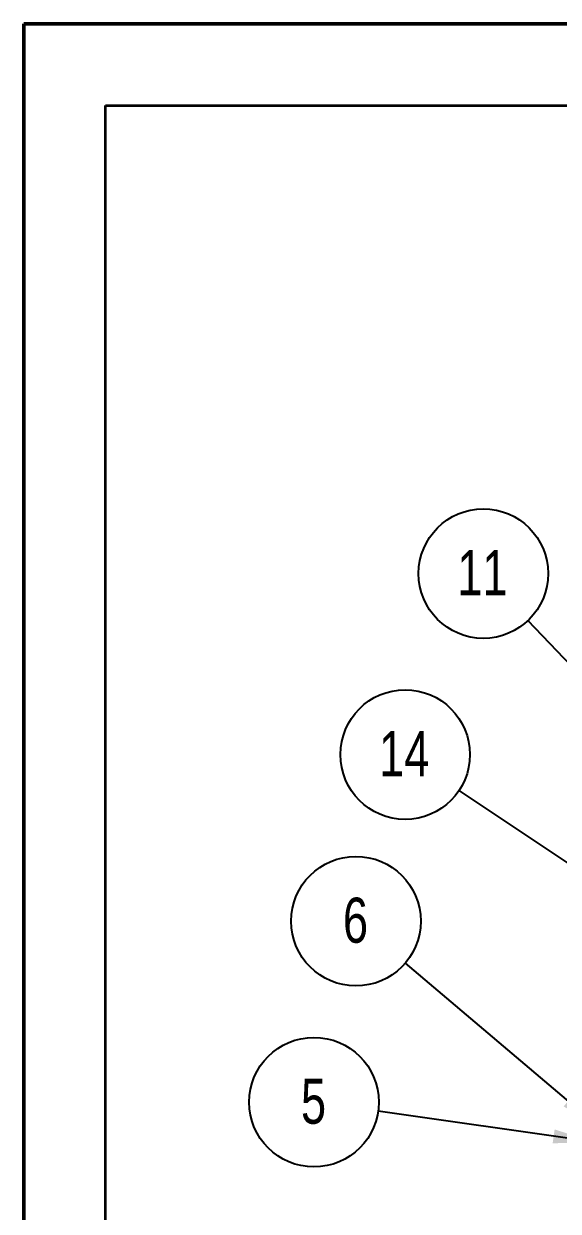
# Model space of a CAD drawing. Header units: millimetres. Extents: x 0 to 279, y 0 to 216.
# Drawn here: x 0 to 41.5, y 123.7 to 215.9 of the extents above; entities that cross this region are included whole.
import ezdxf

# ---------------------------------------------------------------- set-up
doc = ezdxf.new("R2010")
doc.units = ezdxf.units.MM
doc.layers.add('PAGE_BORDER', color=7, linetype='Continuous')
doc.layers.add('TITLE_BLOCK_BORDER', color=7, linetype='Continuous')
doc.styles.add('SLDTEXTSTYLE0', font='TXT', dxfattribs={"width": 0.75})
doc.dimstyles.new('SLDDIMSTYLE0', dxfattribs={"dimtxt": 0.18, "dimasz": 3.302, "dimexe": 0, "dimexo": 0.0625, "dimgap": 0, "dimtad": 0, "dimtih": 1, "dimtoh": 1, "dimdec": 0, "dimrnd": 1e-09, "dimzin": 0, "dimdsep": 46, "dimtxsty": 'Standard', "dimsah": 1, "dimcen": 0.09, "dimadec": 0, "dimazin": 0, "dimtfac": 3.302, "dimtdec": 0, "dimtofl": 0, "dimtmove": 0, "dimatfit": 3, "dimfxl": 1, "dimfrac": 2, "dimtolj": 1, "dimtzin": 0, "dimarcsym": 0})

# ---------------------------------------------------------------- blocks, each defined once
blk = doc.blocks.new('SW_NOTE_7')
at = {"layer": 'TITLE_BLOCK_BORDER', "color": 0}
blk.add_circle((-4.98, 0.71), 5.031, dxfattribs=at)
at = {"layer": 'TITLE_BLOCK_BORDER', "color": 0, "insert": (-5.015, 2.534), "char_height": 3.5, "attachment_point": 2, "style": 'SLDTEXTSTYLE0'}
blk.add_mtext('5', dxfattribs=at)
blk = doc.blocks.new('SW_NOTE_11')
at = {"layer": 'TITLE_BLOCK_BORDER', "color": 0}
blk.add_circle((-3.838, 3.253), 5.031, dxfattribs=at)
at = {"layer": 'TITLE_BLOCK_BORDER', "color": 0, "insert": (-3.873, 5.076), "char_height": 3.5, "attachment_point": 2, "style": 'SLDTEXTSTYLE0'}
blk.add_mtext('6', dxfattribs=at)
blk = doc.blocks.new('SW_NOTE_13')
at = {"layer": 'TITLE_BLOCK_BORDER', "color": 0}
blk.add_circle((-4.185, 2.791), 5.031, dxfattribs=at)
at = {"layer": 'TITLE_BLOCK_BORDER', "color": 0, "insert": (-4.256, 4.615), "char_height": 3.5, "attachment_point": 2, "style": 'SLDTEXTSTYLE0'}
blk.add_mtext('14', dxfattribs=at)
blk = doc.blocks.new('SW_NOTE_14')
at = {"layer": 'TITLE_BLOCK_BORDER', "color": 0}
blk.add_circle((-3.466, 3.646), 5.031, dxfattribs=at)
at = {"layer": 'TITLE_BLOCK_BORDER', "color": 0, "insert": (-3.537, 5.469), "char_height": 3.5, "attachment_point": 2, "style": 'SLDTEXTSTYLE0'}
blk.add_mtext('11', dxfattribs=at)

msp = doc.modelspace()

# ---------------------------------------------------------------- linework, layer by layer
at = {"color": 7, "linetype": 'Continuous', "lineweight": 50}
for p, q in [((0, 0), (0, 215.9)), ((0, 215.9), (279.4, 215.9))]:
    msp.add_line(p, q, dxfattribs=at)
at = {"layer": 'PAGE_BORDER', "lineweight": 35}
for p, q in [((6.35, 209.55), (273.05, 209.55)), ((6.35, 6.35), (6.35, 209.55))]:
    msp.add_line(p, q, dxfattribs=at)

# ---------------------------------------------------------------- block references
at = {"layer": 'TITLE_BLOCK_BORDER'}
for name, p in [('SW_NOTE_14', (39.181, 169.545)), ('SW_NOTE_13', (33.825, 156.339)), ('SW_NOTE_11', (29.653, 142.941)), ('SW_NOTE_7', (27.534, 131.423))]:
    msp.add_blockref(name, p, dxfattribs=at)

# ---------------------------------------------------------------- leaders
for points in [[(49.121, 159.091), (39.181, 169.545)], [(50.626, 145.135), (33.825, 156.339)], [(44.826, 130.082), (29.653, 142.941)], [(44.446, 129.011), (27.534, 131.423)]]:
    msp.add_leader(points, dimstyle='SLDDIMSTYLE0', dxfattribs=at)

doc.saveas('drawing.dxf')
